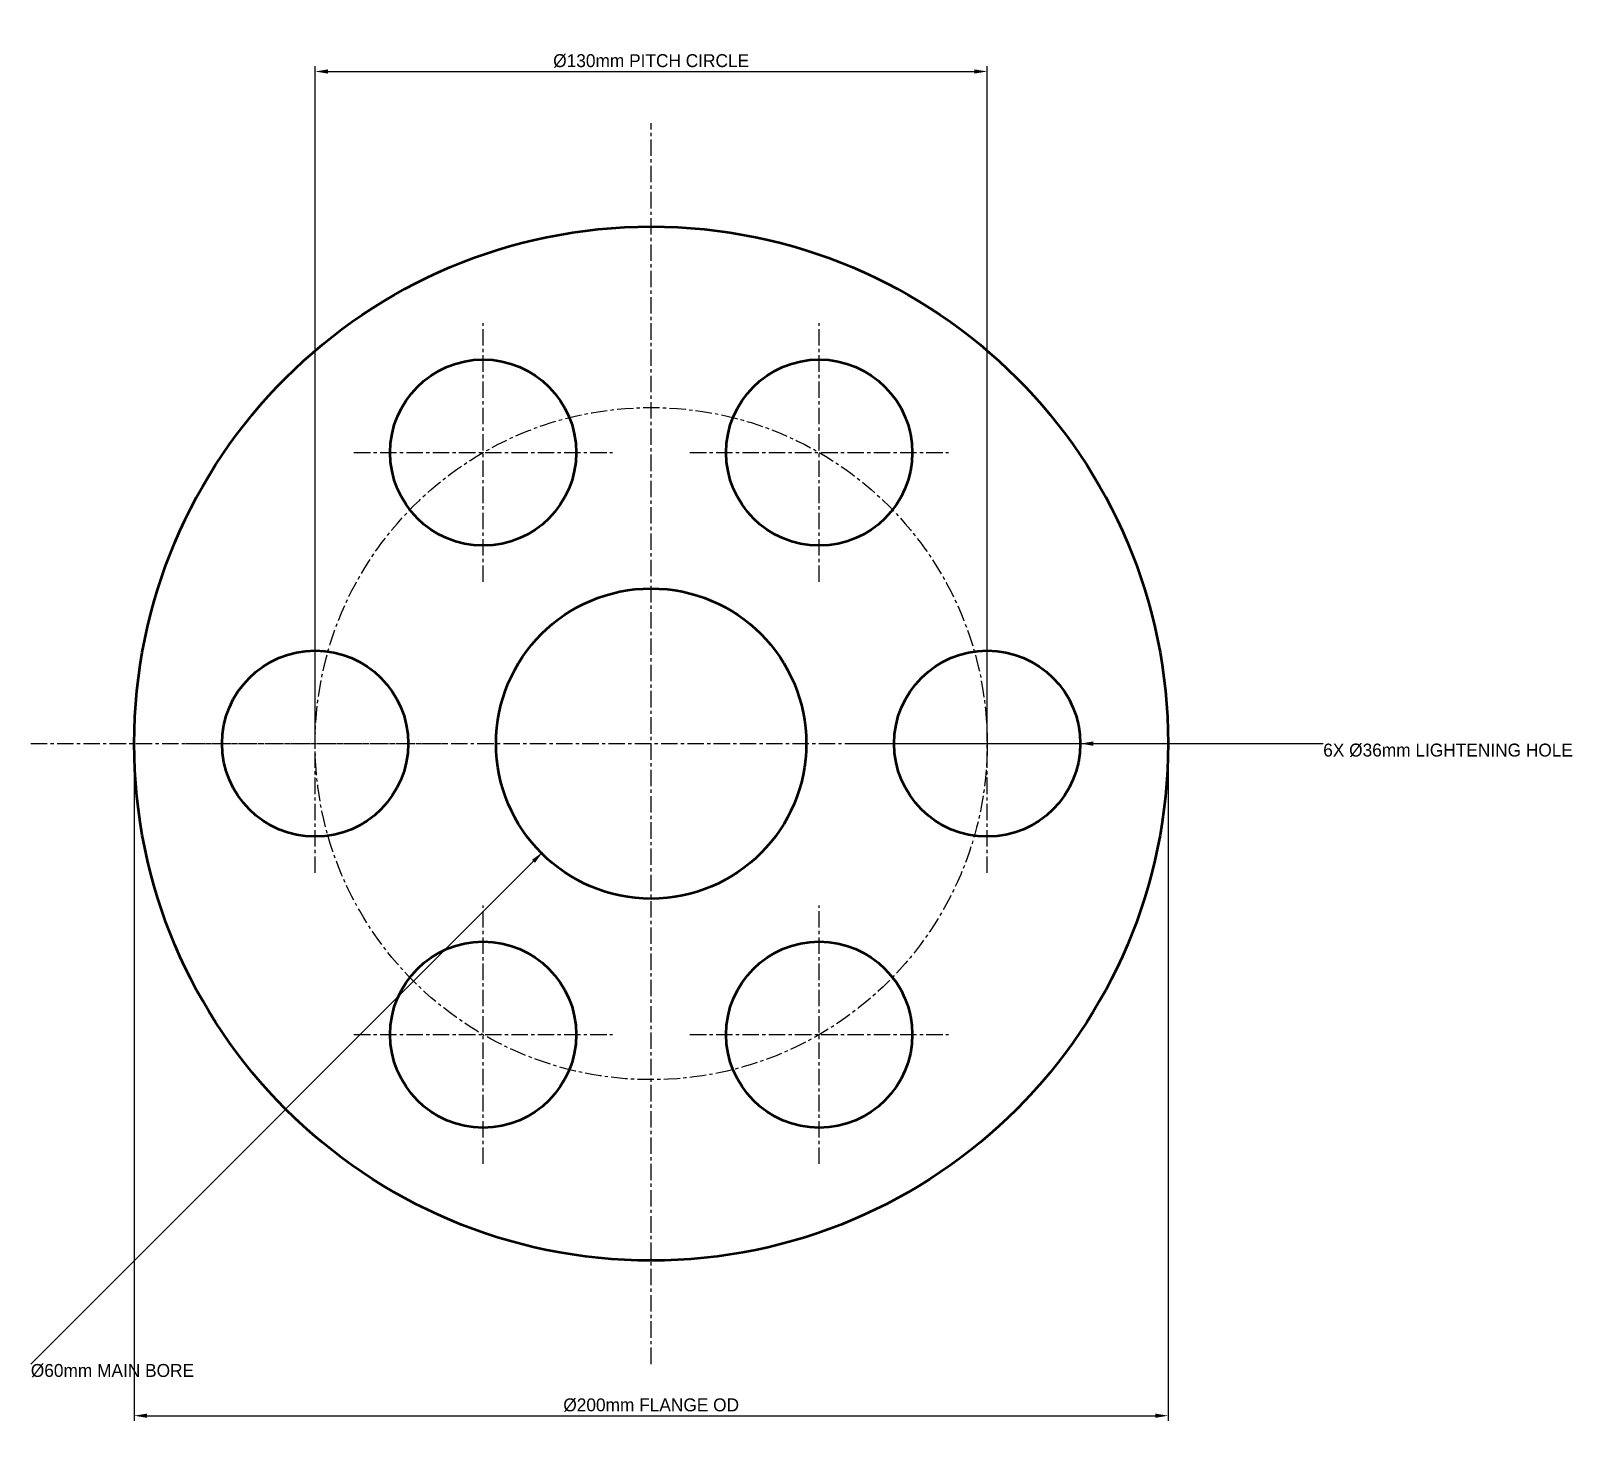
# Model space of a CAD drawing. Header units: metres. Extents: x -20 to 278, y -34 to 238.
import ezdxf

# ---------------------------------------------------------------- set-up
doc = ezdxf.new("R2010")
doc.units = ezdxf.units.M
doc.linetypes.add('CENTER', pattern=[5.08, 3.175, -0.635, 0.635, -0.635])
for name, color, linetype, lineweight in [('CENTERLINES', 7, 'CENTER', 25), ('DIMENSIONS', 7, 'Continuous', 25), ('GEOMETRY', 7, 'Continuous', 50)]:
    doc.layers.add(name, color=color, linetype=linetype, lineweight=lineweight)
doc.dimstyles.new('ENGINEERING_STYLE', dxfattribs={"dimtxt": 2.5, "dimasz": 2.5, "dimexe": 1, "dimexo": 1.5, "dimgap": 0.8, "dimtad": 1, "dimcen": 2.5, "dimazin": 3, "dimtfac": 1, "dimtmove": 0, "dimatfit": 3, "dimtfill": 1})

msp = doc.modelspace()

# ---------------------------------------------------------------- linework, layer by layer
at = {"layer": 'CENTERLINES'}
for p, q in [((100, -20), (100, 220)), ((67.5, 131.292), (67.5, 181.292)), ((132.5, 131.292), (132.5, 181.292)), ((42.5, 156.292), (92.5, 156.292)), ((107.5, 156.292), (157.5, 156.292)), ((35, 75), (35, 125)), ((165, 75), (165, 125)), ((-20, 100), (220, 100)), ((10, 100), (60, 100)), ((140, 100), (190, 100)), ((67.5, 18.708), (67.5, 68.708)), ((132.5, 18.708), (132.5, 68.708)), ((42.5, 43.708), (92.5, 43.708)), ((107.5, 43.708), (157.5, 43.708))]:
    msp.add_line(p, q, dxfattribs=at)
msp.add_circle((100, 100), 65, dxfattribs=at)
at = {"layer": 'GEOMETRY'}
for centre, radius in [((100, 100), 100), ((67.5, 156.292), 18), ((132.5, 156.292), 18), ((100, 100), 30), ((35, 100), 18), ((165, 100), 18), ((67.5, 43.708), 18), ((132.5, 43.708), 18)]:
    msp.add_circle(centre, radius, dxfattribs=at)

# ---------------------------------------------------------------- texts
at = {"layer": 'DIMENSIONS', "insert": (230, 100), "char_height": 2.5, "attachment_point": 1}
msp.add_mtext('6X %%C36mm LIGHTENING HOLE', dxfattribs=at)

# ---------------------------------------------------------------- next in the draw order: dimensions: what is measured, and where the dimension line sits
at = {"layer": 'DIMENSIONS'}
msp.add_linear_dim(base=(0, -30), p1=(0, 100), p2=(200, 100), text='%%C200mm FLANGE OD', dimstyle='ENGINEERING_STYLE', dxfattribs=at).render()

# ---------------------------------------------------------------- next in the draw order: texts
at = {"layer": 'DIMENSIONS', "insert": (-20, -20), "char_height": 2.5, "attachment_point": 1}
msp.add_mtext('%%C60mm MAIN BORE', dxfattribs=at)

# ---------------------------------------------------------------- next in the draw order: dimensions: what is measured, and where the dimension line sits
at = {"layer": 'DIMENSIONS'}
msp.add_linear_dim(base=(35, 230), p1=(35, 100), p2=(165, 100), text='%%C130mm PITCH CIRCLE', dimstyle='ENGINEERING_STYLE', dxfattribs=at).render()

# ---------------------------------------------------------------- next in the draw order: leaders
for points in [[(183, 100), (230, 100)], [(79, 79), (-20, -20)]]:
    msp.add_leader(points, dimstyle='ENGINEERING_STYLE', dxfattribs=at)

doc.saveas('drawing.dxf')
